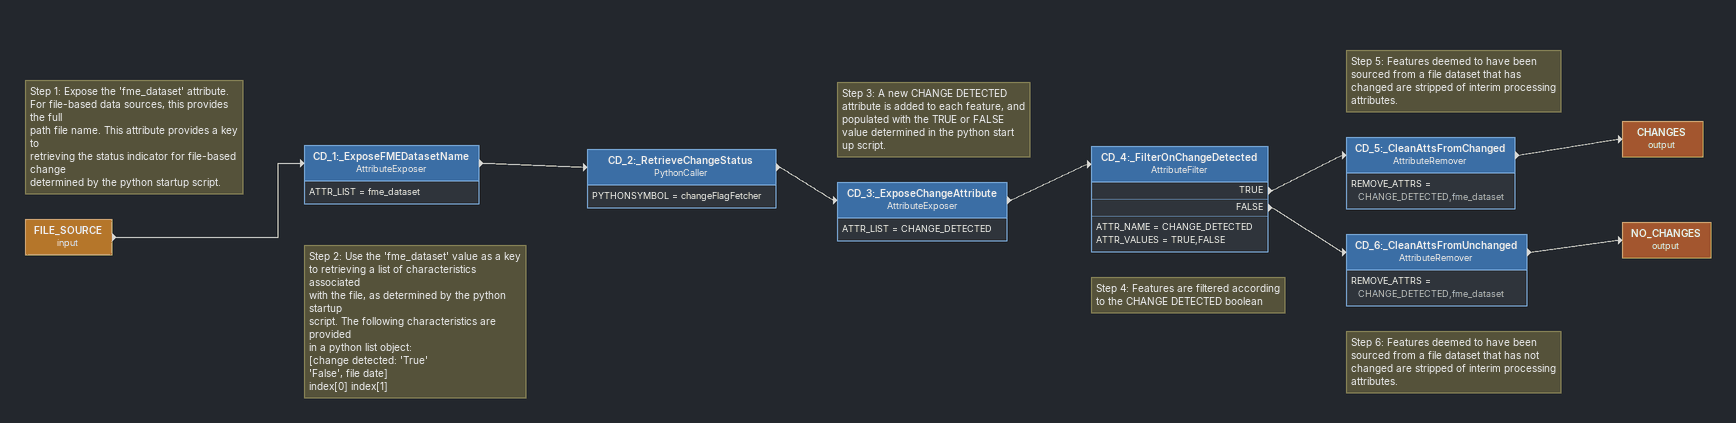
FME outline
FILE_SOURCE (input)
    -> CD_1:_ExposeFMEDatasetName
Note: Step 1: Expose the 'fme_dataset' attribute. / For file-based data sources, this provides the full / path file name. This attribute provides a key to / retrieving the status indicator for file-based change / determined by the python startup script.
CD_1:_ExposeFMEDatasetName: AttributeExposer
    ATTR_LIST = fme_dataset
    -> CD_2:_RetrieveChangeStatus
Note: Step 2: Use the 'fme_dataset' value as a key / to retrieving a list of characteristics associated / with the file, as determined by the python startup / script. The following characteristics are provided / in a python list object: / [change detected: 'True' / 'False', file date] / index[0] index[1]
CD_2:_RetrieveChangeStatus: PythonCaller
    PYTHONSYMBOL = changeFlagFetcher
    -> CD_3:_ExposeChangeAttribute
Note: Step 3: A new CHANGE DETECTED / attribute is added to each feature, and / populated with the TRUE or FALSE / value determined in the python start / up script.
CD_3:_ExposeChangeAttribute: AttributeExposer
    ATTR_LIST = CHANGE_DETECTED
    -> CD_4:_FilterOnChangeDetected
Note: Step 4: Features are filtered according / to the CHANGE DETECTED boolean
CD_4:_FilterOnChangeDetected: AttributeFilter
    ATTR_NAME = CHANGE_DETECTED
    ATTR_VALUES = TRUE,FALSE
    TRUE -> CD_5:_CleanAttsFromChanged
    FALSE -> CD_6:_CleanAttsFromUnchanged
Note: Step 5: Features deemed to have been / sourced from a file dataset that has / changed are stripped of interim processing / attributes.
CD_5:_CleanAttsFromChanged: AttributeRemover
    REMOVE_ATTRS = CHANGE_DETECTED,fme_dataset
    -> CHANGES (output)
CHANGES (output)
Note: Step 6: Features deemed to have been / sourced from a file dataset that has not / changed are stripped of interim processing / attributes.
CD_6:_CleanAttsFromUnchanged: AttributeRemover
    REMOVE_ATTRS = CHANGE_DETECTED,fme_dataset
    -> NO_CHANGES (output)
NO_CHANGES (output)
